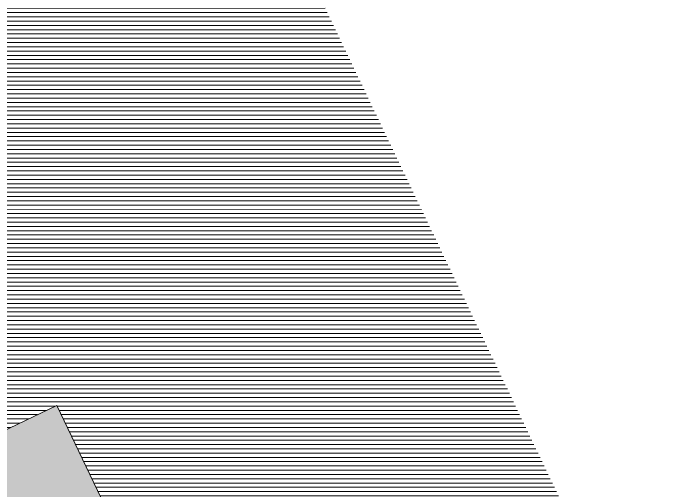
# Model space of a CAD drawing. Header units: metres. Extents: x 678805 to 1359287, y 2747329 to 5497370.
# Drawn here: x 679480.087 to 679483.752, y 2747431.158 to 2747433.817 of the extents above; entities that cross this region are included whole.
import ezdxf

# ---------------------------------------------------------------- set-up
doc = ezdxf.new("R2010")
doc.units = ezdxf.units.M
doc.layers.add('02-L-Waterfeatures 01', color=7, linetype='Continuous', true_color=0x4da6ff)
doc.layers.add('XREF_MON_WATERFEATURE$0$02-L-seccionat', color=6, linetype='Continuous', lineweight=5)
doc.layers.add('XREF_MON_WATERFEATURE$0$3-TR terra compactada', color=45, linetype='Continuous', lineweight=0)
doc.layers.add('XREF_MON_WATERFEATURE$0$3-TR tot_u', color=7, linetype='Continuous', lineweight=5, true_color=0x787878)

# ---------------------------------------------------------------- blocks, each defined once
blk = doc.blocks.new('XREF_MON_WATERFEATURE$0$Long Section P3')
at = {"layer": 'XREF_MON_WATERFEATURE$0$3-TR terra compactada'}
h = blk.add_hatch(dxfattribs=at)
h.set_pattern_fill('LINE', color=256, scale=0.007499999999999998, angle=-115.5575462493651, style=0)
h.set_pattern_definition([(244.4424537506349, (0, 2.328306436538696e-10), (0.02148250488437958, -0.01027312708685177), [])])
h.paths.add_polyline_path([(21.2062756465748, 0.8865808742120862), (20.83054227521643, 0.2357915844768286), (15.68991379067302, 0.2357915849424899), (15.3597911875695, -0.3359975351486355), (10.27471554419026, -0.3359909378923476), (9.89259118726477, -0.9077734595630318), (4.270151617005467, -0.9077734604943544), (4.270151616539806, 1.006281063659117), (3.921244190540165, 1.006281063891947), (2.121245155576617, 0.4349742957856506), (2.121245155576617, -0.1980202572885901), (1.170754761435091, -0.1980202568229288), (1.170754756778479, 0.1844504361506552), (0.8449240075424314, 0.1870725806802511), (-1, 0.2227650315035135), (-1.000000000931323, -2.499999999301508), (33.51064929459244, -2.499999999534339), (33.51064929412678, 2.45641784905456), (28.92329469230026, 2.376082728151232), (28.92329469747826, 1.537370169302449), (26.17621750343576, 1.537370156729594), (25.80048412829638, 0.8865808739792556)])
at = {"layer": 'XREF_MON_WATERFEATURE$0$3-TR tot_u'}
h = blk.add_hatch(dxfattribs=at)
h.set_pattern_fill('AR-CONC', color=256, scale=0.0009999999999999996, angle=90.26570526807289)
h.set_pattern_definition([(140.2657052680728, (0, 2.328306436538696e-10), (0.01509404820468417, 0.1822566261450998), [0.01904999999999999, -0.2095499999999998]), (85.26570526807286, (0, 2.328306436538696e-10), (-0.1908913524537988, -0.03612905236496232), [0.01524, -0.16764058417]), (190.7171499680729, (0.001257834024727345, 0.01518800365738571), (-0.1757972964590323, 0.1461275733355772), [0.0161900088, -0.1780902445999999]), (136.4499052680729, (-0.05079945363104343, -0.0002355806063860655), (0.04078476980719069, 0.2712710937434626), [0.02857499999999999, -0.3143249999999999]), (186.9012628780728, (-0.04740074975416064, 0.0223703240044415), (-0.2485244055843448, 0.2362541636186319), [0.02428502313999999, -0.2671356081599999]), (81.44985643807297, (-0.05079945363104343, -0.0002355806063860655), (-0.2485244055722185, 0.2362541636321623), [0.02285996706999999, -0.2514597319199999]), (111.2657052680729, (-0.03821738064289093, 0.02522304118610919), (0.1015609996685674, 0.1520870071586497), [0.01904999999999999, -0.20955]), (56.26570526807291, (-0.03821738064289093, 0.02522304118610919), (-0.1844725872358415, 0.06094720773484895), [0.01523999999999999, -0.1676399999999999]), (161.7171502680729, (-0.0297539634630084, 0.03789695887826383), (-0.0829115885163698, 0.2130342145510302), [0.01619000879999999, -0.1780899375999999]), (127.7657052680729, (0, 2.328306436538696e-10), (-0.08456845279952341, 0.002696453221321556), [0, -0.1656079999999999, 0, -0.1701799999999999, 0, -0.168275]), (97.76570526807285, (0, 2.328306436538696e-10), (-0.1004893681046459, 0.06635436509235078), [0, -0.09702799999999996, 0, -0.1617979999999999, 0, -0.06413499999999998]), (57.76570526807287, (0.0002626725472509861, -0.05664139077998698), (0.005099892512586017, 0.1356157037433352), [0, -0.06349999999999997, 0, -0.1981199999999999, 0, -0.2628899999999999]), (47.76570526807291, (0.0003804625011980534, -0.0820411175955087), (-0.02611315413494879, 0.1480096753779442), [0, -0.08254999999999997, 0, -0.1315719999999999, 0, -0.1866899999999999])])
h.paths.add_polyline_path([(9.292591188568622, 2.178298643557355), (7.46992558427155, 2.181524370564148), (4.37011546548456, 2.187889866065234), (4.371243947185576, 1.358939910074696), (1.671245385892689, 0.5019797431305051), (1.170202194247395, 0.5024527048226446), (1.170754760038108, 0.1665593918878585), (1.170754761435091, -0.1980202568229288), (2.121245155576617, -0.1980202572885901), (2.121245155576617, 0.4349742957856506), (3.921244189143181, 1.006281063891947), (4.270151616539806, 1.006281063659117), (4.270151617005467, -0.8077734599355608), (9.7925911876373, -0.8077734597027302), (9.79259118810296, -0.2359909375663847), (9.29259118810296, -0.2359909375663847)])
at = {"layer": 'XREF_MON_WATERFEATURE$0$02-L-seccionat'}
blk.add_lwpolyline([(1.170763956382871, 0.3116943340282887), (1.170754760503769, 0.1665234880056232), (1.17075476096943, -0.1980202572885901), (2.121245154645294, -0.1980202563572675), (2.121245155576617, 0.4349742957856506), (3.921244189143181, 1.006281063891947)], dxfattribs=at)
blk = doc.blocks.new('XREF_MON_WATERFEATURE')
at = {"rotation": 115.557582887388}
blk.add_blockref('XREF_MON_WATERFEATURE$0$Long Section P3', (679481.0655621624, 2747429.634421171), dxfattribs=at)

msp = doc.modelspace()

# ---------------------------------------------------------------- block references
at = {"layer": '02-L-Waterfeatures 01', "color": 18, "true_color": 0x000000}
msp.add_blockref('XREF_MON_WATERFEATURE', (0, 0), dxfattribs=at)

doc.saveas('drawing.dxf')
